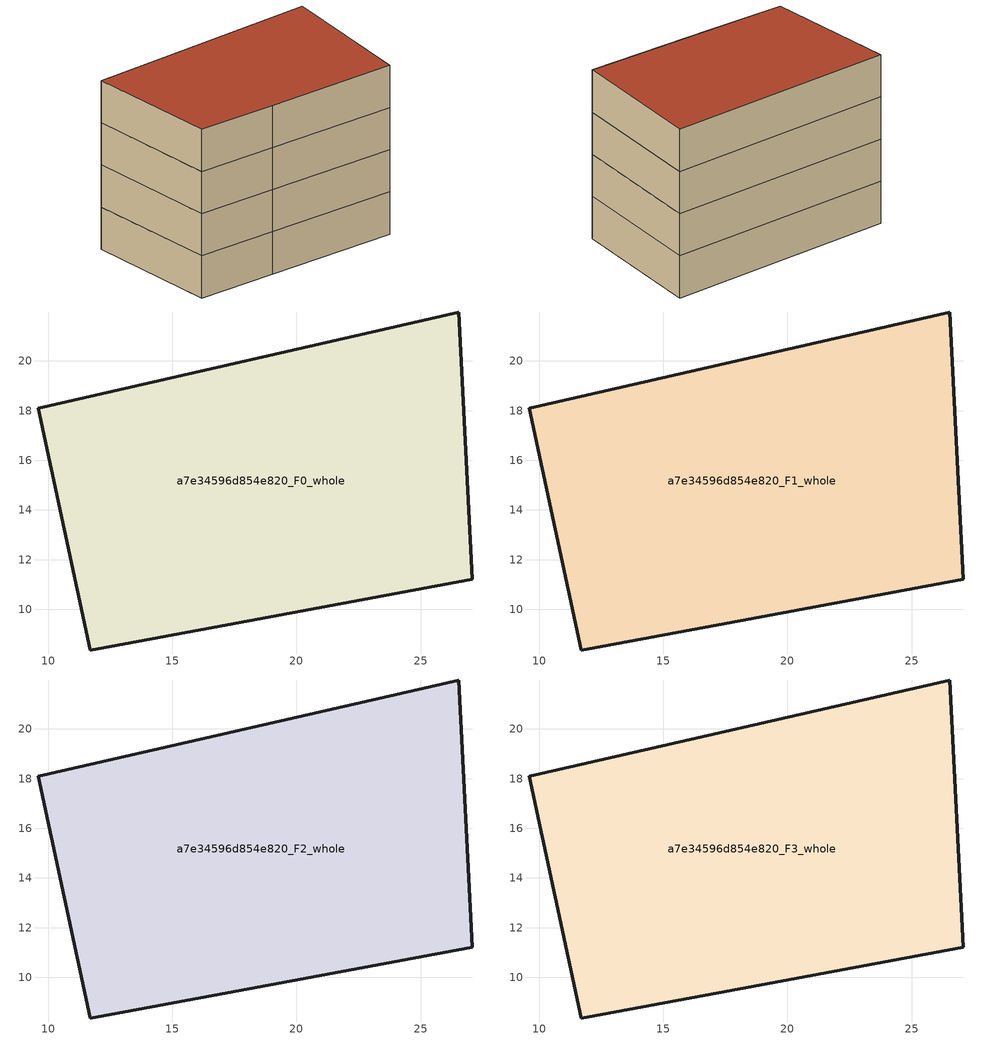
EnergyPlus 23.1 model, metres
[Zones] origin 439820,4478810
a7e34596d854e820_F0_whole
 floor ground (EU_floor_Construction): 26.53,21.97 27.09,11.2 17.45,9.42 11.69,8.36 9.6,18.09 z0
 wall outside (EU_wall_Construction): 11.69,8.36 17.45,9.42 27.09,11.2 26.53,21.97 9.6,18.09 11.69,8.36 z0:3
a7e34596d854e820_F1_whole
 floor to a7e34596d854e820_F0_whole (EU_floor_Construction): 26.53,21.97 27.09,11.2 17.45,9.42 11.69,8.36 9.6,18.09 z3
 wall outside (EU_wall_Construction): 11.69,8.36 17.45,9.42 27.09,11.2 26.53,21.97 9.6,18.09 11.69,8.36 z3:6
a7e34596d854e820_F2_whole
 floor to a7e34596d854e820_F1_whole (EU_floor_Construction): 26.53,21.97 27.09,11.2 17.45,9.42 11.69,8.36 9.6,18.09 z6
 wall outside (EU_wall_Construction): 11.69,8.36 17.45,9.42 27.09,11.2 26.53,21.97 9.6,18.09 11.69,8.36 z6:9
a7e34596d854e820_F3_whole
 floor to a7e34596d854e820_F2_whole (EU_floor_Construction): 26.53,21.97 27.09,11.2 17.45,9.42 11.69,8.36 9.6,18.09 z9
 wall outside (EU_wall_Construction): 11.69,8.36 17.45,9.42 27.09,11.2 26.53,21.97 9.6,18.09 11.69,8.36 z9:12
 roof outside (EU_roof_Construction): 27.09,11.2 26.53,21.97 9.6,18.09 11.69,8.36 17.45,9.42 z12
[Building]
EU S2 Campaign: North Axis=0; Terrain=City; Solar Distribution=FullExterior
[Site:Location]
Madrid: Latitude=40.5; Longitude=-3.5; Time Zone=1; Elevation=609
[SizingPeriod:WeatherFileDays]
AnnualSizingPeriod: Begin Month=1; Begin Day of Month=1; End Month=12; End Day of Month=31; Day of Week for Start Day=Monday; Use Weather File Daylight Saving Period=No; Use Weather File Rain and Snow Indicators=No
[MATERIAL]
EU_InternalMass_Material: Roughness=MediumRough; Thickness=0.1; Conductivity=1; Density=1800; Specific Heat=900; Thermal Absorptance=0.9; Solar Absorptance=0.7; Visible Absorptance=0.7
[MATERIAL:NOMASS] Roughness=MediumRough; Thermal Absorptance=0.9; Solar Absorptance=0.7; Visible Absorptance=0.7
Name | Thermal Resistance
EU_wall_NoMass | 0.419739
EU_roof_NoMass | 0.352165
EU_floor_NoMass | 0.608284
[CONSTRUCTION]
EU_wall_Construction: EU_wall_NoMass
EU_roof_Construction: EU_roof_NoMass
EU_floor_Construction: EU_floor_NoMass
EU_InternalMass_Construction: EU_InternalMass_Material
[ZONE] Type=1; Multiplier=1; Ceiling Height=autocalculate; Floor Area=autocalculate; Part of Total Floor Area=Yes
Name | Volume
a7e34596d854e820_F0_whole | 510.395
a7e34596d854e820_F1_whole; a7e34596d854e820_F2_whole; a7e34596d854e820_F3_whole | 510.396
[INTERNALMASS] Construction=EU_InternalMass_Construction; Surface Area=170.132
Name | Zone or ZoneList
a7e34596d854e820_F0_whole_EU_InternalMass | a7e34596d854e820_F0_whole
a7e34596d854e820_F1_whole_EU_InternalMass | a7e34596d854e820_F1_whole
a7e34596d854e820_F2_whole_EU_InternalMass | a7e34596d854e820_F2_whole
a7e34596d854e820_F3_whole_EU_InternalMass | a7e34596d854e820_F3_whole
[OTHEREQUIPMENT] Fuel Type=Electricity; Design Level Calculation Method=Watts/Area; Power per Zone Floor Area=1; Fraction Latent=0; Fraction Radiant=0; Fraction Lost=0; Carbon Dioxide Generation Rate=0; EndUse Subcategory=EU_Step8_InternalGains
Name | Zone or ZoneList or Space or SpaceList | Schedule
EU_Step8_InternalGain_a7e34596d854e820_F0_whole_f000 | a7e34596d854e820_F0_whole | EU_Step8_GainSchedule_a7e34596d854e820_F0_whole_f000
EU_Step8_InternalGain_a7e34596d854e820_F1_whole_f000 | a7e34596d854e820_F1_whole | EU_Step8_GainSchedule_a7e34596d854e820_F1_whole_f000
EU_Step8_InternalGain_a7e34596d854e820_F2_whole_f000 | a7e34596d854e820_F2_whole | EU_Step8_GainSchedule_a7e34596d854e820_F2_whole_f000
EU_Step8_InternalGain_a7e34596d854e820_F3_whole_f000 | a7e34596d854e820_F3_whole | EU_Step8_GainSchedule_a7e34596d854e820_F3_whole_f000
[ZONEVENTILATION:DESIGNFLOWRATE] Schedule=EU_AlwaysOn; Design Flow Rate Calculation Method=AirChanges/Hour; Air Changes per Hour=0.703302; Ventilation Type=Natural; Fan Pressure Rise=0; Fan Total Efficiency=1; Constant Term Coefficient=1; Temperature Term Coefficient=0; Velocity Term Coefficient=0; Velocity Squared Term Coefficient=0; Minimum Indoor Temperature=-100; Maximum Indoor Temperature=100; Delta Temperature=-100; Minimum Outdoor Temperature=-100; Maximum Outdoor Temperature=100; Maximum Wind Speed=40
Name | Zone or ZoneList or Space or SpaceList
EU_ConstantAir_a7e34596d854e820_F0_whole | a7e34596d854e820_F0_whole
EU_ConstantAir_a7e34596d854e820_F1_whole | a7e34596d854e820_F1_whole
EU_ConstantAir_a7e34596d854e820_F2_whole | a7e34596d854e820_F2_whole
EU_ConstantAir_a7e34596d854e820_F3_whole | a7e34596d854e820_F3_whole
[HVACTEMPLATE:THERMOSTAT] Constant Heating Setpoint=20; Constant Cooling Setpoint=50
EU_HeatOnly_a7e34596d854e820_F0_whole; EU_HeatOnly_a7e34596d854e820_F1_whole; EU_HeatOnly_a7e34596d854e820_F2_whole; EU_HeatOnly_a7e34596d854e820_F3_whole
[HVACTEMPLATE:ZONE:IDEALLOADSAIRSYSTEM] System Availability Schedule=EU_AlwaysOn; Maximum Heating Supply Air Temperature=50; Minimum Cooling Supply Air Temperature=13; Maximum Heating Supply Air Humidity Ratio=0.0156; Minimum Cooling Supply Air Humidity Ratio=0.0077; Heating Limit=NoLimit; Cooling Limit=NoLimit; Heating Availability Schedule=EU_AlwaysOn; Cooling Availability Schedule=EU_CoolingOff; Dehumidification Control Type=ConstantSensibleHeatRatio; Cooling Sensible Heat Ratio=0.7; Dehumidification Setpoint=60; Humidification Control Type=None; Humidification Setpoint=30; Outdoor Air Method=None; Outdoor Air Flow Rate per Person=0.00944; Outdoor Air Flow Rate per Zone Floor Area=0; Outdoor Air Flow Rate per Zone=0; Demand Controlled Ventilation Type=None; Outdoor Air Economizer Type=NoEconomizer; Heat Recovery Type=None; Sensible Heat Recovery Effectiveness=0.7; Latent Heat Recovery Effectiveness=0.65
Name | Template Thermostat
a7e34596d854e820_F0_whole | EU_HeatOnly_a7e34596d854e820_F0_whole
a7e34596d854e820_F1_whole | EU_HeatOnly_a7e34596d854e820_F1_whole
a7e34596d854e820_F2_whole | EU_HeatOnly_a7e34596d854e820_F2_whole
a7e34596d854e820_F3_whole | EU_HeatOnly_a7e34596d854e820_F3_whole
[SIZING:ZONE] Zone Cooling Design Supply Air Temperature Input Method=SupplyAirTemperature; Zone Cooling Design Supply Air Temperature=13; Zone Heating Design Supply Air Temperature Input Method=SupplyAirTemperature; Zone Heating Design Supply Air Temperature=50; Zone Cooling Design Supply Air Humidity Ratio=0.008; Zone Heating Design Supply Air Humidity Ratio=0.008; Cooling Design Air Flow Method=DesignDay; Cooling Design Air Flow Rate=0; Cooling Minimum Air Flow per Zone Floor Area=0.000762; Cooling Minimum Air Flow=0; Cooling Minimum Air Flow Fraction=0.2; Heating Design Air Flow Method=DesignDay; Heating Design Air Flow Rate=0; Heating Maximum Air Flow per Zone Floor Area=0.002032; Heating Maximum Air Flow=0.141576; Heating Maximum Air Flow Fraction=0.3; Account for Dedicated Outdoor Air System=No; Dedicated Outdoor Air System Control Strategy=NeutralSupplyAir; Dedicated Outdoor Air Low Setpoint Temperature for Design=autosize; Dedicated Outdoor Air High Setpoint Temperature for Design=autosize; Zone Load Sizing Method=Sensible Load Only No Latent Load; Zone Latent Cooling Design Supply Air Humidity Ratio Input Method=HumidityRatioDifference; Zone Cooling Design Supply Air Humidity Ratio Difference=0.005; Zone Latent Heating Design Supply Air Humidity Ratio Input Method=HumidityRatioDifference; Zone Humidification Design Supply Air Humidity Ratio Difference=0.005
a7e34596d854e820_F0_whole; a7e34596d854e820_F1_whole; a7e34596d854e820_F2_whole; a7e34596d854e820_F3_whole
[SCHEDULE:CONSTANT]
Name | Hourly Value
EU_AlwaysOn | 1
EU_CoolingOff | 0
[SCHEDULE:FILE] Column Number=1; Rows to Skip at Top=0; Number of Hours of Data=8760; Column Separator=Comma; Interpolate to Timestep=No; Minutes per Item=60; Adjust Schedule for Daylight Savings=Yes
Name | File
EU_Step8_GainSchedule_a7e34596d854e820_F0_whole_f000 | C:\Users\o_iseri\Desktop\OpenUBEM\openubem\outputs\eu_evidence\EU-11\ES-MAD-BERRUGUETE\idfs\a7e34596d854e820\a7e34596d854e820_F0_whole_f000_gain.csv
EU_Step8_GainSchedule_a7e34596d854e820_F1_whole_f000 | C:\Users\o_iseri\Desktop\OpenUBEM\openubem\outputs\eu_evidence\EU-11\ES-MAD-BERRUGUETE\idfs\a7e34596d854e820\a7e34596d854e820_F1_whole_f000_gain.csv
EU_Step8_GainSchedule_a7e34596d854e820_F2_whole_f000 | C:\Users\o_iseri\Desktop\OpenUBEM\openubem\outputs\eu_evidence\EU-11\ES-MAD-BERRUGUETE\idfs\a7e34596d854e820\a7e34596d854e820_F2_whole_f000_gain.csv
EU_Step8_GainSchedule_a7e34596d854e820_F3_whole_f000 | C:\Users\o_iseri\Desktop\OpenUBEM\openubem\outputs\eu_evidence\EU-11\ES-MAD-BERRUGUETE\idfs\a7e34596d854e820\a7e34596d854e820_F3_whole_f000_gain.csv
